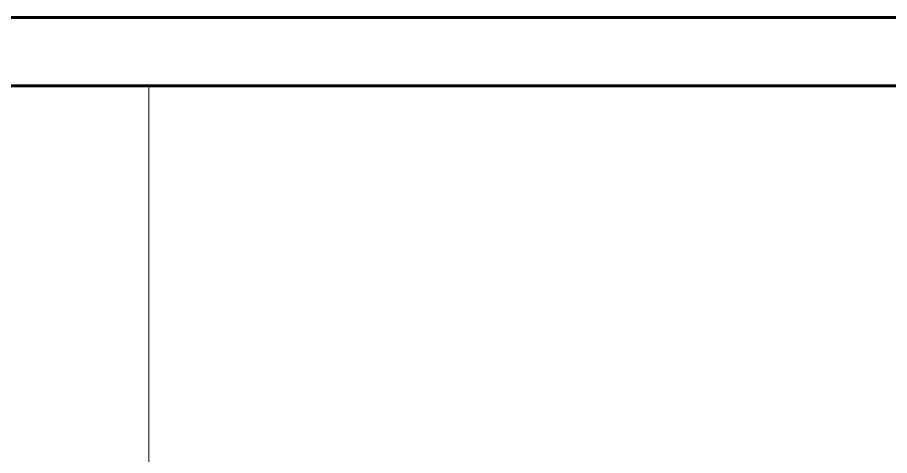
# Model space of a CAD drawing. Extents: x 8 to 849, y 720 to 1314.
# Drawn here: x 220.4 to 284.2, y 1282 to 1314 of the extents above; entities that cross this region are included whole.
import ezdxf

# ---------------------------------------------------------------- set-up
doc = ezdxf.new("R2010")
doc.units = 0
doc.header["$MEASUREMENT"] = 0
doc.linetypes.add('K5LT_BASIC', pattern=[0])
doc.linetypes.add('K5LT_THIN_INCLUDED_TO_HATCHING', pattern=[0])
doc.layers.add('0 VIEW0', color=7, linetype='Continuous')

# ---------------------------------------------------------------- blocks, each defined once
blk = doc.blocks.new('*U')
at = {"layer": '0 VIEW0', "color": 5, "linetype": 'K5LT_BASIC', "lineweight": 60}
for p, q in [((849, 1314), (8, 1314)), ((836, 1309), (20, 1309))]:
    blk.add_line(p, q, dxfattribs=at)

msp = doc.modelspace()

# ---------------------------------------------------------------- linework, layer by layer
at = {"layer": '0 VIEW0', "color": 7, "linetype": 'K5LT_THIN_INCLUDED_TO_HATCHING', "lineweight": 18}
msp.add_line((230, 1309), (230, 725), dxfattribs=at)

# ---------------------------------------------------------------- block references
at = {"layer": '0 VIEW0'}
msp.add_blockref('*U', (0, 0), dxfattribs=at)
msp.add_blockref('*U', (0, 0), dxfattribs=at)
msp.add_blockref('*U', (0, 0), dxfattribs=at)
msp.add_blockref('*U', (0, 0), dxfattribs=at)

doc.saveas('drawing.dxf')
